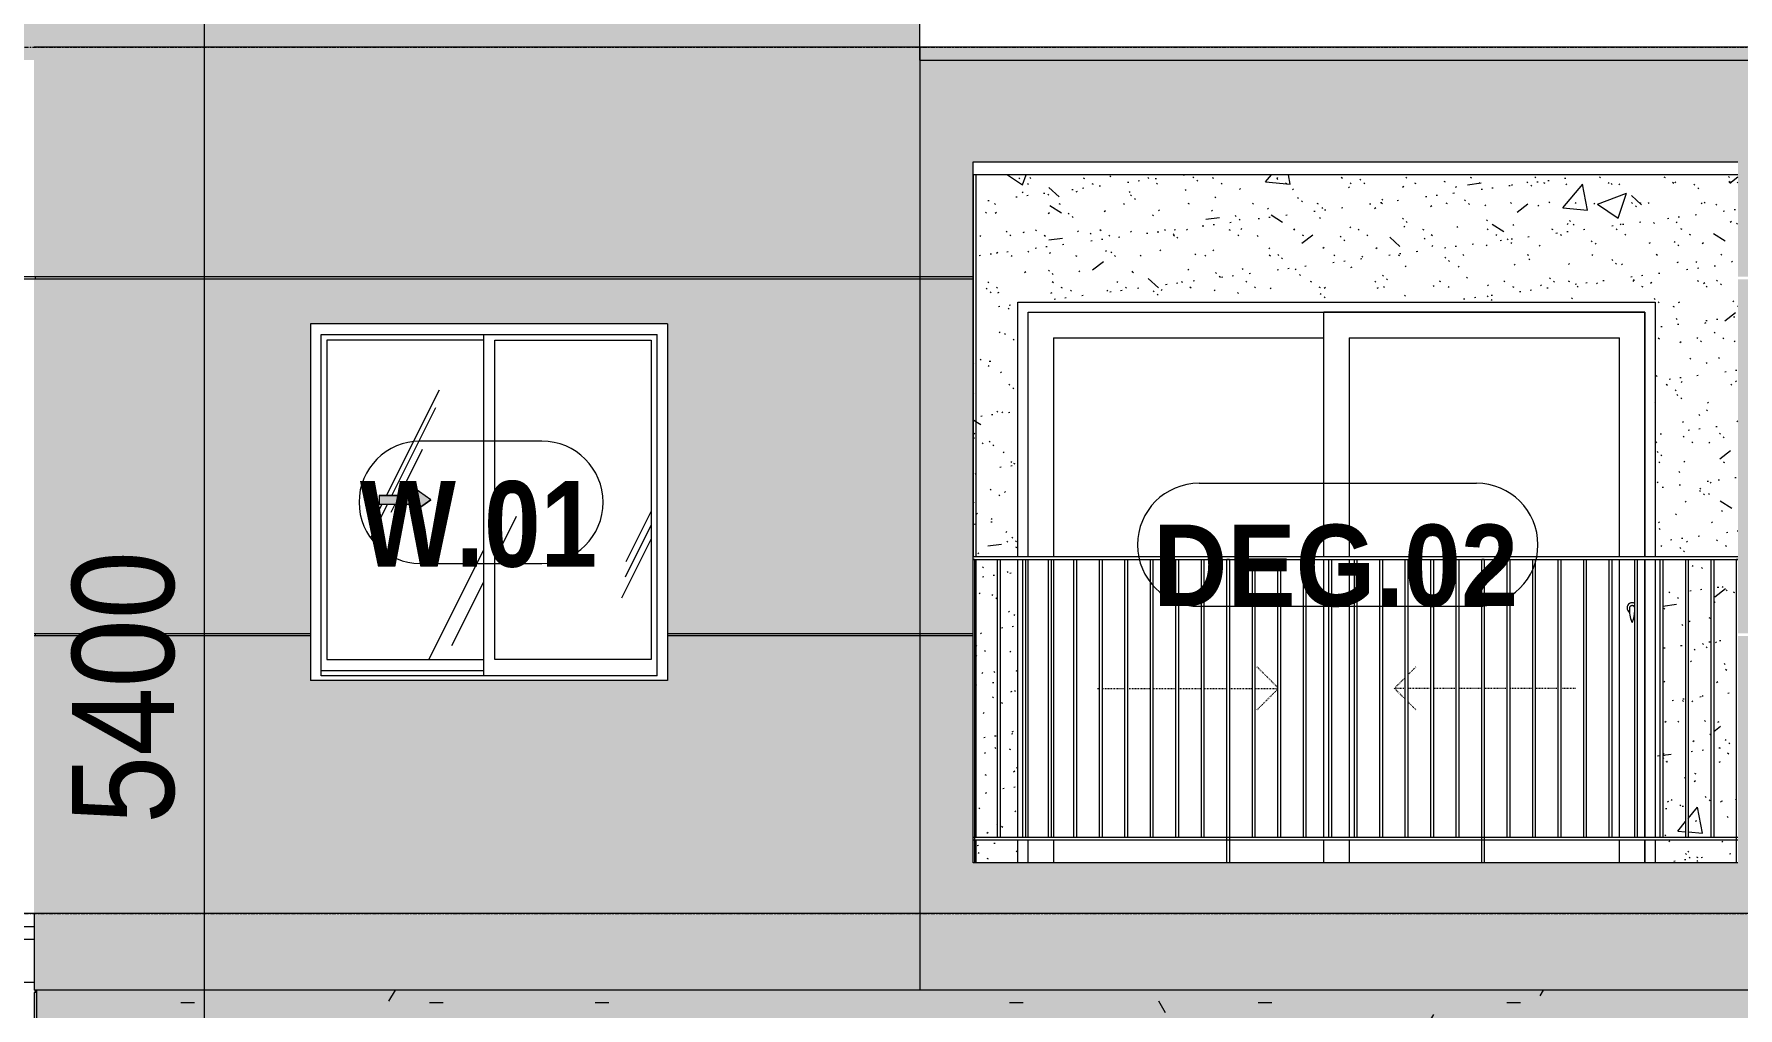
# Model space of a CAD drawing. Header units: millimetres. Extents: x -134153 to 99383, y -5233 to 35400.
# Drawn here: x -75938 to -69253, y 1830 to 5652 of the extents above; entities that cross this region are included whole.
import ezdxf

# ---------------------------------------------------------------- set-up
doc = ezdxf.new("R2010")
doc.units = ezdxf.units.MM
for name, pattern in [('1 NÉT CALL OUT', [6, 3, -3]), ('Centre', [31.75, 6.35, -4.7625, 15.875, -4.7625]), ('Dash', [6, 3, -3])]:
    doc.linetypes.add(name, pattern=pattern)
for name, color, linetype, lineweight in [('0-1', 7, 'Continuous', 5), ('A-ANNO-DIMS', 211, 'Continuous', 9), ('A-ANNO-DIMS-160', 211, 'Continuous', 9), ('A-DETL-GENF', 92, 'Continuous', 9), ('A-DETL-GENF-1', 92, '1 NÉT CALL OUT', 9), ('A-DOOR', 31, 'Continuous', 9), ('A-DOOR-FRAM', 31, 'Continuous', 9), ('A-DOOR-HDLN', 31, 'Dash', 9), ('A-DOOR-IDEN', 31, 'Continuous', 9), ('A-FLOR-1', 7, 'Continuous', 9), ('A-FLOR-HRAL', 11, 'Continuous', 9), ('A-FLOR-LEVL-2', 51, 'Centre', 9), ('A-GLAZ', 151, 'Continuous', 9), ('A-GLAZ-3', 7, '1 NÉT CALL OUT', 9), ('A-GLAZ-IDEN', 152, 'Continuous', 9), ('A-WALL', 113, 'Continuous', 9), ('A-WALL-PATT', 111, 'Continuous', 9), ('A-WALL-PATT-1', 9, 'Continuous', 9), ('A-WALL-PATT-2', 111, 'Continuous', 5), ('I-WALL-1', 7, 'Continuous', 9), ('S-BEAM-1', 7, 'Continuous', 9)]:
    doc.layers.add(name, color=color, linetype=linetype, lineweight=lineweight)
doc.styles.add('Arial_B_1', font='arialbd_0.ttf', dxfattribs={"width": 0.85, "height": 336})
doc.styles.add('Arial_B_2', font='arialbd_0.ttf', dxfattribs={"width": 0.9, "height": 320})
doc.styles.add('UTM Avo', font='UTM Avo.ttf', dxfattribs={"width": 0.9, "height": 400})
doc.dimstyles.new('1_Dim_chi_tiet_2_5', dxfattribs={"dimscale": 304.8, "dimtxt": 399.720379, "dimasz": 0.629921, "dimexe": 0.524934, "dimexo": 0.0625, "dimgap": 0.052493, "dimtad": 1, "dimdec": 0, "dimrnd": 5, "dimzin": 0, "dimdsep": 46, "dimtxsty": 'UTM Avo', "dimblk1": 'OBLIQUE', "dimblk2": 'OBLIQUE', "dimsah": 1, "dimcen": 0.09, "dimdle": 0.524934, "dimazin": 0, "dimtfac": 1, "dimtdec": 4, "dimtix": 1, "dimtmove": 0, "dimatfit": 3, "dimfxl": 1.049869, "dimfxlon": 1, "dimtvp": 1, "dimtolj": 1, "dimtzin": 0, "dimarcsym": 2})
pattern_1 = [(50, (-81864.4, 1200), (1165.98, -102.01), [121.92, -1341.12]), (355, (-81864.4, 1200), (-225.55, 1222.76), [97.54, -1072.9]), (100.451, (-81767.3, 1191.5), (940.43, 1120.75), [103.62, -1139.78]), (46.184, (-81864.4, 1525.1), (1734.9, -269.07), [182.88, -2011.68]), (96.636, (-81719.9, 1502.7), (1519.38, 1583.54), [155.42, -1709.66]), (351.184, (-81864.4, 1525.1), (1519.4, 1583.52), [146.3, -1609.34]), (21, (-81701.9, 1443.8), (970.33, -654.5), [121.92, -1341.12]), (326, (-81701.9, 1443.8), (395.53, 1178.8), [97.54, -1072.9]), (71.451, (-81621, 1389.3), (1365.87, 524.3), [103.62, -1139.78]), (37.5, (-81864.44, 1200), (19.767, 541.153), [53.645, -1006.246, 53.645, -1035.507, -1076.96]), (37.5, (-81864.44, 1200), (19.767, 541.153), [-2149.043, 53.645, -1023.315]), (7.5, (-81864.44, 1200), (427.646, 641.156), [53.645, -567.334, 53.645, -981.862, -410.464]), (7.5, (-81864.44, 1200), (427.646, 641.156), [-1656.486, 53.645, -356.82]), (327.5, (-82226.95, 1200), (867.782, -36.665), [53.645, -352.755, 53.645, -1214.323, -1682.496]), (327.5, (-82226.95, 1200), (867.782, -36.665), [-1674.37, 53.645, -1628.85]), (317.5, (-82389.5, 1200), (948.028, 162.73), [53.645, -474.675, 53.645, -788.416, -1194.816]), (317.5, (-82389.5, 1200), (948.028, 162.73), [-1370.38, 53.645, -1141.17])]
pattern_2 = [(37.5, (-81864.44, 1200), (-5.1206, 156.6122), [5.364, -118.181, 5.364, -132.812, -132.08]), (37.5, (-81864.44, 1200), (-5.1206, 156.6122), [-261.722, 5.364, -126.716]), (7.5, (-81864.44, 1200), (143.847, 229.3842), [5.364, -61.285, 5.364, -105.989, -42.672]), (7.5, (-81864.44, 1200), (143.847, 229.3842), [-178.003, 5.364, -37.308]), (327.5, (-81964.42, 1200), (253.1176, 0.4601), [5.364, -35.276, 5.364, -140.94, -191.008]), (327.5, (-81964.42, 1200), (253.1176, 0.4601), [-186.944, 5.364, -185.644]), (317.5, (-81964.42, 1200), (244.338, 71.3376), [5.364, -14.956, 5.364, -90.546, -109.728]), (317.5, (-81964.42, 1200), (244.338, 71.3376), [-116.23, 5.364, -104.364])]
pattern_3 = [(63.435, (-79954.8, 1311.3), (-0.002, 1625.6), [567.96, -3067]), (63.435, (-81580.4, 1311.3), (-0.002, 1625.6), [567.96, -3067]), (63.435, (-79176.65, 1625.35), (-0.002, 1625.6), [567.96, -3067]), (63.435, (-80802.25, 1625.35), (-0.002, 1625.6), [567.96, -3067]), (63.435, (-79294.4, 1514.5), (-0.002, 1625.6), [567.96, -3067]), (63.435, (-80920, 1514.5), (-0.002, 1625.6), [567.96, -3067]), (63.435, (-79414.5, 2149.4), (-0.002, 1625.6), [276.06, -3358.9]), (63.435, (-81040.1, 2149.4), (-0.002, 1625.6), [276.06, -3358.9]), (63.435, (-79493, 2051.15), (-0.002, 1625.6), [567.96, -3067]), (63.435, (-81118.6, 2051.15), (-0.002, 1625.6), [567.96, -3067]), (63.435, (-79479.15, 2121.7), (-0.002, 1625.6), [567.96, -3067]), (63.435, (-81104.76, 2121.7), (-0.002, 1625.6), [567.96, -3067]), (63.435, (-80135, 1812.2), (-0.002, 1625.6), [567.96, -3067]), (63.435, (-81760.6, 1812.2), (-0.002, 1625.6), [567.96, -3067]), (63.435, (-80121.15, 1895.35), (-0.002, 1625.6), [567.96, -3067]), (63.435, (-81746.75, 1895.35), (-0.002, 1625.6), [567.96, -3067]), (63.435, (-80117.4, 1955.3), (-0.002, 1625.6), [567.96, -3067]), (63.435, (-81743, 1955.3), (-0.002, 1625.6), [567.96, -3067])]

# ---------------------------------------------------------------- blocks, each defined once
blk = doc.blocks.new('NCV_TKTC_KET CAU_rvt-1-TKCS_MẶT ĐỨNG HƯỚNG BẮC')
at = {"layer": 'A-FLOR-1'}
for p, q in [((-77167.6, 2100), (-75937.6, 2100)), ((-75937.6, 1930), (-77167.6, 1930))]:
    blk.add_line(p, q, dxfattribs=at)
at = {"layer": 'S-BEAM-1'}
blk.add_line((-69252.6, 5100), (-72252.6, 5100), dxfattribs=at)
blk = doc.blocks.new('NCV_TKTC_TANG 1_rvt-1-TKCS_MẶT ĐỨNG HƯỚNG BẮC')
at = {"layer": 'A-WALL-PATT-1'}
h = blk.add_hatch(dxfattribs=at)
h.set_pattern_fill('FP_2', color=256, style=0, pattern_type=2)
h.set_pattern_definition(pattern_1)
h.paths.add_polyline_path([(-72242.1, 2400), (-72242.5, 2490), (-72247.6, 2490), (-72247.6, 2400), (-72242.2, 2400)])
h.paths.add_polyline_path([(-72247.6, 2500), (-72242.1, 2500), (-72242.1, 3590), (-72247.6, 3590), (-72247.6, 3204.9)])
h.paths.add_polyline_path([(-72242.1, 3600), (-72242.1, 5100), (-72252.1, 5100), (-72252.1, 3600), (-72246.2, 3600)])
h = blk.add_hatch(dxfattribs=at)
h.set_pattern_fill('FP_3', color=256, style=0, pattern_type=2)
h.set_pattern_definition(pattern_2)
h.paths.add_polyline_path([(-72242.1, 2400), (-72242.5, 2490), (-72247.6, 2490), (-72247.6, 2400), (-72242.2, 2400)])
h.paths.add_polyline_path([(-72247.6, 2500), (-72242.1, 2500), (-72242.1, 3590), (-72247.6, 3590), (-72247.6, 3204.9)])
h.paths.add_polyline_path([(-72242.1, 3600), (-72242.1, 5100), (-72252.1, 5100), (-72252.1, 3600), (-72246.2, 3600)])
h = blk.add_hatch(dxfattribs=at)
h.set_pattern_fill('FP_2', color=256, style=0, pattern_type=2)
h.set_pattern_definition(pattern_1)
h.paths.add_polyline_path([(-69257.6, 2400), (-69257.6, 2490), (-69577.6, 2490), (-69577.6, 2400), (-69273.3, 2400)])
h.paths.add_polyline_path([(-72242.1, 2400), (-72077.6, 2400), (-72077.6, 2490), (-72242.1, 2490)])
h.paths.add_polyline_path([(-69447.6, 2500), (-69357.6, 2500), (-69357.6, 3590), (-69447.6, 3590), (-69447.6, 3204.9)])
h.paths.add_polyline_path([(-69257.6, 2500), (-69257.6, 3590), (-69347.6, 3590), (-69347.6, 2500), (-69287.1, 2500)])
h.paths.add_polyline_path([(-72242.1, 2500), (-72157.6, 2500), (-72157.6, 3590), (-72242.1, 3590), (-72242.1, 3204.9)])
h.paths.add_polyline_path([(-72077.6, 2500), (-72077.6, 3590), (-72147.6, 3590), (-72147.6, 2500)])
h.paths.add_polyline_path([(-69547.6, 2500), (-69457.6, 2500), (-69457.6, 3590), (-69547.6, 3590), (-69547.6, 3204.9)])
h.paths.add_polyline_path([(-69557.6, 2500), (-69557.6, 3590), (-69577.6, 3590), (-69577.6, 2500)])
h.paths.add_polyline_path([(-69439.3, 3600), (-69252.6, 3600), (-69252.6, 5100), (-72242.1, 5100), (-72242.1, 3600), (-72077.6, 3600), (-72077.6, 4600), (-69577.6, 4600), (-69577.6, 3600), (-69443.5, 3600)])
h = blk.add_hatch(dxfattribs=at)
h.set_pattern_fill('FP_3', color=256, style=0, pattern_type=2)
h.set_pattern_definition(pattern_2)
h.paths.add_polyline_path([(-69257.6, 2400), (-69257.6, 2490), (-69577.6, 2490), (-69577.6, 2400), (-69273.3, 2400)])
h.paths.add_polyline_path([(-72242.1, 2400), (-72077.6, 2400), (-72077.6, 2490), (-72242.1, 2490)])
h.paths.add_polyline_path([(-69447.6, 2500), (-69357.6, 2500), (-69357.6, 3590), (-69447.6, 3590), (-69447.6, 3204.9)])
h.paths.add_polyline_path([(-69257.6, 2500), (-69257.6, 3590), (-69347.6, 3590), (-69347.6, 2500), (-69287.1, 2500)])
h.paths.add_polyline_path([(-72242.1, 2500), (-72157.6, 2500), (-72157.6, 3590), (-72242.1, 3590), (-72242.1, 3204.9)])
h.paths.add_polyline_path([(-72077.6, 2500), (-72077.6, 3590), (-72147.6, 3590), (-72147.6, 2500)])
h.paths.add_polyline_path([(-69547.6, 2500), (-69457.6, 2500), (-69457.6, 3590), (-69547.6, 3590), (-69547.6, 3204.9)])
h.paths.add_polyline_path([(-69557.6, 2500), (-69557.6, 3590), (-69577.6, 3590), (-69577.6, 2500)])
h.paths.add_polyline_path([(-69439.3, 3600), (-69252.6, 3600), (-69252.6, 5100), (-72242.1, 5100), (-72242.1, 3600), (-72077.6, 3600), (-72077.6, 4600), (-69577.6, 4600), (-69577.6, 3600), (-69443.5, 3600)])
at = {"layer": 'I-WALL-1'}
for p, q in [((-72252.1, 3600), (-72252.1, 5100)), ((-72242.1, 5100), (-72242.1, 3600)), ((-72077.6, 3600), (-72077.6, 4600)), ((-72077.6, 4600), (-69577.6, 4600)), ((-69577.6, 4600), (-69577.6, 3600)), ((-72242.1, 3590), (-72242.1, 2500)), ((-72077.6, 2500), (-72077.6, 3590)), ((-69577.6, 3590), (-69577.6, 2500)), ((-72242.1, 2490), (-72242.1, 2400)), ((-72077.6, 2400), (-72077.6, 2490)), ((-69577.6, 2490), (-69577.6, 2400))]:
    blk.add_line(p, q, dxfattribs=at)
blk = doc.blocks.new('1_FAMILY RVT - W01-WxH 1400x1400xmm-V4-TKCS_MẶT ĐỨNG HƯỚNG BẮC')
at = {"layer": 'A-DETL-GENF-1'}
blk.add_hatch(color=256, dxfattribs=at).paths.add_polyline_path([(-74448.1, 3776.5), (-74380.3, 3823.9), (-74448.1, 3871.4), (-74448.1, 3840.9), (-74583.5, 3840.9), (-74583.5, 3807), (-74448.1, 3807)])
at = {"layer": 'A-GLAZ'}
h = blk.add_hatch(dxfattribs=at)
h.set_pattern_fill('FP_1', color=256, style=0, pattern_type=2)
h.set_pattern_definition(pattern_3)
h.paths.add_polyline_path([(-74243.4, 3197), (-74174.8, 3197), (-74174.8, 4450.9), (-74789.1, 4450.9), (-74789.1, 3197)])
h.paths.add_polyline_path([(-74448.1, 3776.5), (-74448.1, 3807), (-74583.5, 3807), (-74583.5, 3840.9), (-74448.1, 3840.9), (-74448.1, 3871.4), (-74380.3, 3823.9), (-74404.5, 3807)])
h = blk.add_hatch(dxfattribs=at)
h.set_pattern_fill('FP_1', color=256, style=0, pattern_type=2)
h.set_pattern_definition(pattern_3)
h.paths.add_polyline_path([(-73516.1, 3197), (-73516.1, 4450.9), (-74130.3, 4450.9), (-74130.3, 3197)])
at = {"layer": 'A-DETL-GENF'}
for p, q in [((-74583.5, 3840.9), (-74583.5, 3807)), ((-74583.5, 3840.9), (-74448.1, 3840.9)), ((-74448.1, 3840.9), (-74583.5, 3840.9)), ((-74583.5, 3840.9), (-74583.5, 3807)), ((-74448.1, 3871.4), (-74448.1, 3840.9)), ((-74380.3, 3823.9), (-74448.1, 3871.4)), ((-74380.3, 3823.9), (-74448.1, 3871.4)), ((-74448.1, 3871.4), (-74448.1, 3840.9)), ((-74380.3, 3823.9), (-74448.1, 3776.5)), ((-74448.1, 3776.5), (-74380.3, 3823.9)), ((-74583.5, 3807), (-74448.1, 3807)), ((-74583.5, 3807), (-74448.1, 3807)), ((-74448.1, 3807), (-74448.1, 3776.5)), ((-74448.1, 3807), (-74448.1, 3776.5))]:
    blk.add_line(p, q, dxfattribs=at)
at = {"layer": 'A-GLAZ'}
for p, q in [((-73452.6, 4514.4), (-74852.6, 4514.4)), ((-74852.6, 4514.4), (-74852.6, 3114.4)), ((-73452.6, 4514.4), (-73452.6, 3114.4)), ((-74811.6, 4473.5), (-73493.5, 4473.5)), ((-74811.6, 3133.5), (-74811.6, 4473.5)), ((-74789.1, 4450.9), (-74789.1, 3197)), ((-74174.8, 4450.9), (-74789.1, 4450.9)), ((-74174.8, 4473.5), (-74174.8, 3133.5)), ((-74130.3, 3197), (-74130.3, 4450.9)), ((-74130.3, 4450.9), (-73516.1, 4450.9)), ((-73516.1, 4450.9), (-73516.1, 3197)), ((-73493.5, 3133.5), (-73493.5, 4473.5)), ((-74174.8, 3152.5), (-74811.6, 3152.5)), ((-74174.8, 3152.5), (-74811.6, 3152.5)), ((-74789.1, 3197), (-74174.8, 3197)), ((-73516.1, 3197), (-74130.3, 3197)), ((-73452.6, 3114.4), (-74852.6, 3114.4)), ((-73493.5, 3133.5), (-74811.6, 3133.5))]:
    blk.add_line(p, q, dxfattribs=at)
blk = doc.blocks.new('DEG_02-DEG_03 - DEG_02-2500x2400mm-CỬA ĐI 02 CÁNH TRƯỢT-V28-TKCS_MẶT ĐỨNG HƯỚNG BẮC')
at = {"layer": 'A-DOOR'}
for p, q in [((-92217.6, 4560), (-93477.6, 4560)), ((-93477.6, 3600), (-93477.6, 4560)), ((-92217.6, 4560), (-92217.6, 3600)), ((-94537.6, 4460), (-94537.6, 3600)), ((-94537.6, 4460), (-93477.6, 4460)), ((-93377.6, 4460), (-93377.6, 3600)), ((-93377.6, 4460), (-92317.6, 4460)), ((-92317.6, 3600), (-92317.6, 4460)), ((-94537.6, 3590), (-94537.6, 2500)), ((-93477.6, 2500), (-93477.6, 3590)), ((-93377.6, 3590), (-93377.6, 2500)), ((-92317.6, 2500), (-92317.6, 3590)), ((-92217.6, 3590), (-92217.6, 2500)), ((-94537.6, 2490), (-94537.6, 2400)), ((-93477.6, 2400), (-93477.6, 2490)), ((-93377.6, 2490), (-93377.6, 2400)), ((-92317.6, 2400), (-92317.6, 2490)), ((-92217.6, 2490), (-92217.6, 2400))]:
    blk.add_line(p, q, dxfattribs=at)
at = {"layer": 'A-DOOR', "flags": 128}
blk.add_lwpolyline([(-92266.1, 3408.7), (-92266.1, 3408.7), (-92266.1, 3408.7), (-92266.1, 3408.7), (-92266.1, 3408.7), (-92266.1, 3408.7), (-92266.1, 3408.7), (-92266.2, 3408.7), (-92266.2, 3408.7), (-92266.2, 3408.7), (-92266.2, 3408.7), (-92266.3, 3408.7), (-92266.3, 3408.7), (-92266.3, 3408.7), (-92266.4, 3408.7), (-92266.4, 3408.7), (-92266.4, 3408.7), (-92266.5, 3408.7), (-92266.5, 3408.7), (-92266.6, 3408.7), (-92266.6, 3408.7), (-92266.7, 3408.7), (-92266.7, 3408.7), (-92266.8, 3408.7), (-92266.8, 3408.7), (-92266.9, 3408.7), (-92266.9, 3408.7), (-92267, 3408.7), (-92267, 3408.7), (-92267.1, 3408.7), (-92267.1, 3408.7), (-92267.2, 3408.7), (-92267.3, 3408.7), (-92267.3, 3408.7), (-92267.4, 3408.7), (-92267.4, 3408.7), (-92267.5, 3408.7), (-92267.5, 3408.7), (-92267.6, 3408.7), (-92267.7, 3408.7), (-92267.7, 3408.7), (-92267.8, 3408.7), (-92267.8, 3408.7), (-92267.9, 3408.7), (-92268, 3408.7), (-92268, 3408.7), (-92268.1, 3408.7), (-92268.1, 3408.7), (-92268.2, 3408.7), (-92268.2, 3408.7), (-92268.3, 3408.7), (-92268.3, 3408.7), (-92268.4, 3408.7), (-92268.4, 3408.7), (-92268.5, 3408.7), (-92268.5, 3408.7), (-92268.6, 3408.7), (-92268.6, 3408.7), (-92268.7, 3408.7), (-92268.7, 3408.7), (-92268.7, 3408.7), (-92268.8, 3408.7), (-92268.8, 3408.7), (-92268.8, 3408.7), (-92268.9, 3408.7), (-92268.9, 3408.7), (-92268.9, 3408.7), (-92269, 3408.7), (-92269, 3408.7), (-92269, 3408.7), (-92269, 3408.7), (-92269, 3408.7), (-92269, 3408.7), (-92269, 3408.7), (-92269.1, 3408.7), (-92269.1, 3408.7)], dxfattribs=at)
at = {"layer": 'A-DOOR'}
for centre, radius, start, end in [((-92267.6, 3400), 20, 60, 180), ((-92267.6, 3400), 20, 180, 240), ((-92269.1, 3399.2), 9.45, 90, 180), ((-92113.8, 3399.2), 164.8, 180, 199.13397), ((-92267.2, 3346), 2.34, 199.13397, 261.03098), ((-92267.9, 3346), 2.34, 278.96902, 340.86603), ((-92266.1, 3399.2), 9.45, 30, 90), ((-92421.4, 3399.2), 164.8, 340.86603, 356.02944)]:
    blk.add_arc(centre, radius, start, end, dxfattribs=at)
at = {"layer": 'A-DOOR-FRAM'}
for p, q in [((-94637.6, 3600), (-94637.6, 4560)), ((-94637.6, 4560), (-92217.6, 4560)), ((-92217.6, 3600), (-92217.6, 4560)), ((-94637.6, 2500), (-94637.6, 3590)), ((-92217.6, 2500), (-92217.6, 3590)), ((-94637.6, 2400), (-94637.6, 2490)), ((-92217.6, 2400), (-92217.6, 2490))]:
    blk.add_line(p, q, dxfattribs=at)
at = {"layer": 'A-DOOR-HDLN'}
for p, q in [((-93657.6, 3087), (-93739.7, 3169.1)), ((-93147.6, 3137), (-93115.5, 3169.1)), ((-94364.8, 3084.2), (-94357.6, 3084.2)), ((-94347.6, 3084.2), (-94257.6, 3084.2)), ((-94247.6, 3084.2), (-94157.6, 3084.2)), ((-94147.6, 3084.2), (-94057.6, 3084.2)), ((-94047.6, 3084.2), (-93957.6, 3084.2)), ((-93947.6, 3084.2), (-93857.6, 3084.2)), ((-93847.6, 3084.2), (-93757.6, 3084.2)), ((-93747.6, 3084.2), (-93657.6, 3084.2)), ((-93657.6, 3081.5), (-93739.7, 2999.4)), ((-93200.3, 3084.2), (-93157.6, 3127)), ((-93200.3, 3084.2), (-93157.6, 3041.5)), ((-93157.6, 3084.2), (-93200.3, 3084.2)), ((-93057.6, 3084.2), (-93147.6, 3084.2)), ((-92957.6, 3084.2), (-93047.6, 3084.2)), ((-92857.6, 3084.2), (-92947.6, 3084.2)), ((-92757.6, 3084.2), (-92847.6, 3084.2)), ((-92657.6, 3084.2), (-92747.6, 3084.2)), ((-92557.6, 3084.2), (-92647.6, 3084.2)), ((-92490.3, 3084.2), (-92547.6, 3084.2)), ((-93147.6, 3031.5), (-93115.5, 2999.4))]:
    blk.add_line(p, q, dxfattribs=at)
blk = doc.blocks.new('Railing - 10mm-1251313-TKCS_MẶT ĐỨNG HƯỚNG BẮC')
at = {"layer": 'A-FLOR-HRAL'}
for p, q in [((-60830.064287, 5900), (-60830.064287, 6990)), ((-60820.064287, 6990), (-60820.064287, 5900))]:
    blk.add_line(p, q, dxfattribs=at)
blk = doc.blocks.new('Railing - 50 x 10mm-1251315-TKCS_MẶT ĐỨNG HƯỚNG BẮC')
at = {"layer": 'A-FLOR-HRAL'}
for p, q in [((-59897.564287, 6990), (-59907.564287, 6990)), ((-59907.564287, 5800), (-59907.564287, 6990)), ((-59897.564287, 6990), (-59897.564287, 5800))]:
    blk.add_line(p, q, dxfattribs=at)
blk = doc.blocks.new('Railing - 50 x 10mm-1251311-TKCS_MẶT ĐỨNG HƯỚNG BẮC')
at = {"layer": 'A-FLOR-HRAL'}
for q in [(-60927.564287, 6990), (-60922.564287, 5800)]:
    blk.add_line((-60922.564287, 6990), q, dxfattribs=at)
blk = doc.blocks.new('Railing - 50 x 10mm-V55-TKCS_MẶT ĐỨNG HƯỚNG BẮC')
at = {"layer": 'A-FLOR-HRAL'}
for p in [(-57852.564287, 6990), (-57857.564287, 5800)]:
    blk.add_line(p, (-57857.564287, 6990), dxfattribs=at)
blk = doc.blocks.new('Railing - Railing-1601291-TKCS_MẶT ĐỨNG HƯỚNG BẮC')
at = {"layer": 'A-FLOR-HRAL'}
for p, q in [((-72252.564287, 2500), (-69252.564287, 2500)), ((-72252.564287, 2490), (-69252.564287, 2490))]:
    blk.add_line(p, q, dxfattribs=at)
for name, p in [('Railing - 50 x 10mm-1251311-TKCS_MẶT ĐỨNG HƯỚNG BẮC', (-11325, -3400)), ('Railing - 10mm-1251313-TKCS_MẶT ĐỨNG HƯỚNG BẮC', (-11327.5, -3400)), ('Railing - 10mm-1251313-TKCS_MẶT ĐỨNG HƯỚNG BẮC', (-11227.5, -3400)), ('Railing - 10mm-1251313-TKCS_MẶT ĐỨNG HƯỚNG BẮC', (-11127.5, -3400)), ('Railing - 10mm-1251313-TKCS_MẶT ĐỨNG HƯỚNG BẮC', (-11027.5, -3400)), ('Railing - 10mm-1251313-TKCS_MẶT ĐỨNG HƯỚNG BẮC', (-10927.5, -3400)), ('Railing - 10mm-1251313-TKCS_MẶT ĐỨNG HƯỚNG BẮC', (-10827.5, -3400)), ('Railing - 10mm-1251313-TKCS_MẶT ĐỨNG HƯỚNG BẮC', (-10727.5, -3400)), ('Railing - 10mm-1251313-TKCS_MẶT ĐỨNG HƯỚNG BẮC', (-10627.5, -3400)), ('Railing - 10mm-1251313-TKCS_MẶT ĐỨNG HƯỚNG BẮC', (-10527.5, -3400)), ('Railing - 50 x 10mm-1251315-TKCS_MẶT ĐỨNG HƯỚNG BẮC', (-11350, -3400)), ('Railing - 10mm-1251313-TKCS_MẶT ĐỨNG HƯỚNG BẮC', (-10327.5, -3400)), ('Railing - 10mm-1251313-TKCS_MẶT ĐỨNG HƯỚNG BẮC', (-10227.5, -3400)), ('Railing - 10mm-1251313-TKCS_MẶT ĐỨNG HƯỚNG BẮC', (-10127.5, -3400)), ('Railing - 10mm-1251313-TKCS_MẶT ĐỨNG HƯỚNG BẮC', (-10027.5, -3400)), ('Railing - 10mm-1251313-TKCS_MẶT ĐỨNG HƯỚNG BẮC', (-9927.5, -3400)), ('Railing - 10mm-1251313-TKCS_MẶT ĐỨNG HƯỚNG BẮC', (-9827.5, -3400)), ('Railing - 10mm-1251313-TKCS_MẶT ĐỨNG HƯỚNG BẮC', (-9727.5, -3400)), ('Railing - 10mm-1251313-TKCS_MẶT ĐỨNG HƯỚNG BẮC', (-9627.5, -3400)), ('Railing - 10mm-1251313-TKCS_MẶT ĐỨNG HƯỚNG BẮC', (-9527.5, -3400)), ('Railing - 50 x 10mm-1251315-TKCS_MẶT ĐỨNG HƯỚNG BẮC', (-10350, -3400)), ('Railing - 10mm-1251313-TKCS_MẶT ĐỨNG HƯỚNG BẮC', (-9327.5, -3400)), ('Railing - 10mm-1251313-TKCS_MẶT ĐỨNG HƯỚNG BẮC', (-9227.5, -3400)), ('Railing - 10mm-1251313-TKCS_MẶT ĐỨNG HƯỚNG BẮC', (-9127.5, -3400)), ('Railing - 10mm-1251313-TKCS_MẶT ĐỨNG HƯỚNG BẮC', (-9027.5, -3400)), ('Railing - 10mm-1251313-TKCS_MẶT ĐỨNG HƯỚNG BẮC', (-8927.5, -3400)), ('Railing - 10mm-1251313-TKCS_MẶT ĐỨNG HƯỚNG BẮC', (-8827.5, -3400)), ('Railing - 10mm-1251313-TKCS_MẶT ĐỨNG HƯỚNG BẮC', (-8727.5, -3400)), ('Railing - 10mm-1251313-TKCS_MẶT ĐỨNG HƯỚNG BẮC', (-8627.5, -3400)), ('Railing - 10mm-1251313-TKCS_MẶT ĐỨNG HƯỚNG BẮC', (-8527.5, -3400)), ('Railing - 50 x 10mm-V55-TKCS_MẶT ĐỨNG HƯỚNG BẮC', (-11400, -3400))]:
    blk.add_blockref(name, p)
blk = doc.blocks.new('Top Rail Type - Top Rail_Internal_-1601294-TKCS_MẶT ĐỨNG HƯỚNG BẮC')
at = {"layer": 'A-FLOR-HRAL'}
for p, q in [((-69252.564287, 3600), (-72252.564287, 3600)), ((-72252.564287, 3590), (-69252.564287, 3590))]:
    blk.add_line(p, q, dxfattribs=at)
blk = doc.blocks.new('STN_Door Tag - STN_Door Tag-1788670-TKCS_MẶT ĐỨNG HƯỚNG BẮC')
at = {"layer": 'A-DOOR-IDEN'}
for p, q in [((-102166.7, 10689.1), (-101078.6, 10689.1)), ((-102166.7, 10206.1), (-101078.6, 10206.1))]:
    blk.add_line(p, q, dxfattribs=at)
for centre, start, end in [((-102166.7, 10447.6), 90, 270), ((-101078.6, 10447.6), 270, 90)]:
    blk.add_arc(centre, 241.5, start, end, dxfattribs=at)
blk = doc.blocks.new('SSA-WINDOW TAG - 10-2062020-TKCS_MẶT ĐỨNG HƯỚNG BẮC')
at = {"layer": 'A-GLAZ-IDEN'}
for p, q in [((-121345.064287, 10854.4), (-121822.564287, 10854.4)), ((-121822.564287, 10374.4), (-121345.064287, 10374.4))]:
    blk.add_line(p, q, dxfattribs=at)
for centre, start, end in [((-121822.564287, 10614.4), 90, 270), ((-121345.064287, 10614.4), 270, 90)]:
    blk.add_arc(centre, 240, start, end, dxfattribs=at)
blk = doc.blocks.new('DIMBLOCK46-TKCS_MẶT ĐỨNG HƯỚNG BẮC')
at = {"layer": 'A-ANNO-DIMS-160', "lineweight": 25}
for p, q in [((-75269.2, 5800), (-75365.2, 5896)), ((-75269.2, 5800), (-75173.2, 5704)), ((-75269.2, 400), (-75365.2, 496)), ((-75269.2, 400), (-75173.2, 304))]:
    blk.add_line(p, q, dxfattribs=at)
at = {"layer": 'A-ANNO-DIMS-160'}
for p, q in [((-75589.2, 5800), (-75109.2, 5800)), ((-75269.2, 5800), (-75589.2, 5800)), ((-75269.2, 240), (-75269.2, 5800)), ((-75589.2, 400), (-75109.2, 400)), ((-75269.2, 400), (-75589.2, 400))]:
    blk.add_line(p, q, dxfattribs=at)
at = {"layer": 'A-ANNO-DIMS-160', "color": 0, "insert": (-75788.8, 2552.2), "char_height": 400, "width": 1314.636, "attachment_point": 1, "rotation": 90, "line_spacing_factor": 1.110334, "style": 'UTM Avo'}
blk.add_mtext('5400', dxfattribs=at)
blk = doc.blocks.new('_Oblique')
at = {"color": 0, "linetype": 'ByBlock', "lineweight": -2}
blk.add_line((-0.5, -0.5), (0.5, 0.5), dxfattribs=at)

msp = doc.modelspace()

# ---------------------------------------------------------------- hatches: boundary and pattern name
at = {"layer": 'A-WALL-PATT'}
h = msp.add_hatch(dxfattribs=at)
h.set_pattern_fill('FP_12', color=256, style=0, pattern_type=2)
h.set_pattern_definition([(0, (-81864.44, 1200), (1300.48, 325.12), [53.645, -921.715, 53.645, -6123.635]), (0, (-81864.44, 1200), (1300.48, 325.12), [-1029.005, -921.715, 53.645, -1897.075, -3251.2]), (0, (-81864.44, 1200), (1300.48, 325.12), [-3901.44, 53.645, -921.715, 53.645, -2222.195]), (0, (-81864.44, 1200), (1300.48, 325.12), [-4930.445, -596.595, 53.645, -1571.955]), (120, (-81376.76, 1362.56), (-931.802, 963.6887), [53.645, -921.715, -6177.28]), (120, (-81376.76, 1362.56), (-931.802, 963.6887), [-975.36, 53.645, -921.715, -5201.92]), (120, (-81376.76, 1362.56), (-931.802, 963.6887), [-1950.72, 53.645, -1897.075, -3251.2]), (120, (-81376.76, 1362.56), (-931.802, 963.6887), [-3901.44, 53.645, -921.715, -2275.84]), (120, (-81376.76, 1362.56), (-931.802, 963.6887), [-4876.8, 53.645, -596.595, -1625.6]), (120, (-81376.76, 1362.56), (-931.802, 963.6887), [-5527.04, 53.645, -1571.955]), (240, (-81214.2, 2012.8), (-368.678, -1288.8087), [53.645, -921.715, -6177.28]), (240, (-81214.2, 2012.8), (-368.678, -1288.8087), [-975.36, 53.645, -921.715, -5201.92]), (240, (-81214.2, 2012.8), (-368.678, -1288.8087), [-1950.72, 53.645, -1897.075, -3251.2]), (240, (-81214.2, 2012.8), (-368.678, -1288.8087), [-3901.44, 53.645, -921.715, -2275.84]), (240, (-81214.2, 2012.8), (-368.678, -1288.8087), [-4876.8, 53.645, -596.595, -1625.6]), (240, (-81214.2, 2012.8), (-368.678, -1288.8087), [-5527.04, 53.645, -1571.955])])
h.paths.add_polyline_path([(-66310.4, 1600), (-59162.5, 1600), (-59162.5, 1900), (-75927.6, 1900), (-75927.6, 1600), (-67897, 1600)])
h = msp.add_hatch(dxfattribs=at)
h.set_pattern_fill('FP_17', color=256, style=0, pattern_type=2)
h.set_pattern_definition([(349.695, (-55213.59, 869.39), (3657.59817, -609.61005), [68.155, -6747.38]), (0, (-55146.53, 857.2), (609.6, 609.6), [67.056, -542.544]), (18.435, (-55079.48, 857.2), (1219.1992, 609.6016), [57.832, -1869.893]), (172.875, (-55024.61, 875.49), (4267.1994, -609.59911), [49.148, -4865.604]), (174.806, (-55073.38, 881.584), (6096.00395, -609.55472), [67.333, -6665.92]), (194.036, (-55140.44, 887.68), (-1828.8022, -609.5924), [75.403, -2438.042]), (9.462, (-55164.82, 869.39), (3048.00504, 609.5835), [37.081, -3670.971]), (353.66, (-55128.244, 875.49), (-4876.8008, 609.58348), [55.202, -5464.96]), (185.711, (-55073.38, 869.39), (-5486.39511, -609.63944), [61.264, -6065.139]), (168.69, (-55134.34, 863.3), (2438.4, -609.6026), [31.084, -3077.279]), (354.806, (-55268.45, 863.296), (-6096.00395, 609.55472), [67.333, -6665.92]), (348.69, (-55201.4, 857.2), (-2438.4, 609.6026), [62.167, -3046.194]), (0, (-55140.44, 845), (609.6, 609.6), [73.152, -536.448]), (20.556, (-55067.284, 845.01), (3048.0001, 1219.19697), [52.084, -5156.34]), (3.814, (-55018.516, 863.296), (8534.401155, 609.58889), [91.643, -9072.654]), (354.806, (-54927.076, 869.39), (-6096.00395, 609.55472), [67.333, -6665.92]), (0, (-54860, 863.3), (609.6, 609.6), [67.056, -542.544]), (5.194, (-55402.564, 863.296), (6096.00395, 609.55472), [67.333, -6665.92]), (354.806, (-55335.51, 869.39), (-6096.00395, 609.55472), [67.333, -6665.92]), (0, (-55402.56, 875.5), (609.6, 609.6), [36.576, -573.024]), (5.194, (-55365.99, 875.49), (6096.00395, 609.55472), [67.333, -6665.92]), (0, (-55298.93, 881.6), (609.6, 609.6), [60.96, -548.64]), (10.305, (-55237.97, 881.584), (-3657.59817, -609.61005), [68.155, -6747.38]), (5.194, (-55170.916, 893.776), (6096.00395, 609.55472), [67.333, -6665.92]), (354.806, (-55103.86, 899.87), (-6096.00395, 609.55472), [67.333, -6665.92]), (354.806, (-55036.804, 893.776), (-6096.00395, 609.55472), [67.333, -6665.92]), (351.87, (-54969.75, 887.68), (-3657.60043, 609.5929), [86.21, -4224.312]), (0, (-54884.4, 875.5), (609.6, 609.6), [91.44, -518.16]), (347.471, (-54908.79, 509.73), (3047.99888, -609.61085), [56.202, -5564.033]), (354.289, (-54853.924, 497.536), (-5486.39511, 609.63944), [61.264, -6065.139]), (8.13, (-54908.79, 509.73), (3657.60043, 609.5929), [43.105, -4267.418]), (9.462, (-54866.12, 515.82), (3048.00504, 609.5835), [74.161, -3633.892]), (0, (-55402.56, 528), (609.6, 609.6), [73.152, -536.448]), (350.538, (-55329.41, 528.02), (-3048.00504, 609.5835), [37.081, -3670.971]), (201.801, (-55292.84, 521.92), (1828.80447, 609.58684), [32.828, -3249.968]), (192.995, (-55323.316, 509.73), (5486.39314, 1219.23746), [81.331, -8051.747]), (352.875, (-54841.73, 509.73), (-4267.1994, 609.59911), [49.148, -4865.604]), (7.125, (-54841.73, 509.73), (4267.1994, 609.59911), [49.148, -4865.604]), (0, (-55402.56, 515.8), (609.6, 609.6), [48.768, -560.832]), (194.036, (-55353.8, 515.82), (-1828.8022, -609.5924), [50.269, -2463.177]), (356.633, (-55268.452, 534.112), (-9753.59439, 609.691875), [103.811, -10277.302]), (357.709, (-55164.82, 528.016), (-14630.396648, 609.69909), [152.522, -15099.665]), (3.18, (-55012.42, 521.92), (10363.19831, 609.63121), [109.897, -10879.823]), (9.462, (-54902.69, 528.02), (3048.00504, 609.5835), [111.242, -3596.81]), (10.305, (-55402.564, 473.15), (-3657.59817, -609.61005), [68.155, -6747.38]), (15.945, (-55335.51, 485.34), (-2438.40422, -609.58315), [88.759, -4349.196]), (0, (-55250.16, 509.7), (609.6, 609.6), [79.248, -530.352]), (351.87, (-55170.92, 509.73), (-3657.60043, 609.5929), [86.21, -4224.312]), (3.576, (-55085.572, 497.536), (9144.002965, 609.546796), [97.726, -9674.906]), (351.254, (-54988.036, 503.63), (4267.20096, -609.58783), [80.18, -7937.856]), (345.964, (-54908.79, 491.44), (-1828.8022, 609.5924), [75.403, -2438.042]), (0, (-54835.64, 473.15), (609.6, 609.6), [42.672, -566.928]), (174.806, (-55268.45, 534.11), (6096.00395, -609.55472), [134.665, -6598.587]), (355.236, (-55402.564, 570.69), (-6705.59647, 609.64143), [146.811, -7193.745]), (0, (-55256.26, 558.5), (609.6, 609.6), [140.208, -469.392]), (4.086, (-55116.05, 558.496), (7924.79503, 609.65274), [171.123, -8385.02]), (0, (-54945.36, 570.7), (609.6, 609.6), [152.4, -457.2]), (7.125, (-55402.564, 442.67), (4267.1994, 609.59911), [147.443, -4767.311]), (6.34, (-55256.26, 460.96), (4876.8008, 609.58348), [110.403, -5409.758]), (357.51, (-55146.532, 473.152), (-13411.196973, 609.70439), [140.34, -13893.706]), (353.48, (-55006.324, 467.056), (-15849.59217, 1828.855172), [214.749, -21260.135]), (3.013, (-55402.564, 838.912), (10972.79715, 609.6408), [115.984, -11482.446]), (351.87, (-55286.74, 845.01), (-3657.60043, 609.5929), [129.316, -4181.208]), (357.614, (-55158.724, 826.72), (-14020.799432, 609.613717), [146.431, -14496.664]), (10.62, (-55012.42, 820.624), (-6705.592456, -1219.239726), [99.236, -9824.334]), (0, (-54914.9, 838.9), (609.6, 609.6), [121.92, -487.68]), (356.82, (-55402.564, 912.064), (-10363.19831, 609.63121), [109.897, -10879.823]), (6.009, (-55292.836, 905.968), (-6095.99899, -609.599175), [116.464, -11529.929]), (6.71, (-55177.012, 918.16), (-5486.397345, -609.61573), [104.346, -10330.325]), (354.289, (-55073.38, 930.35), (-5486.39511, 609.63944), [122.528, -6003.877]), (347.905, (-54951.46, 918.16), (-5486.39487, 1219.22295), [87.281, -8640.862]), (9.462, (-54866.12, 899.87), (3048.00504, 609.5835), [74.161, -3633.892]), (3.814, (-55402.564, 796.24), (8534.401155, 609.58889), [91.643, -9072.654]), (347.196, (-55311.124, 802.336), (-7924.80896, 1828.76326), [137.532, -13615.67]), (0, (-55177, 771.86), (609.6, 609.6), [152.4, -457.2]), (5.44, (-55024.612, 771.856), (-6705.60249, -609.560852), [128.595, -12730.932]), (6.71, (-54896.596, 784.048), (-5486.397345, -609.61573), [104.346, -10330.325]), (0, (-55402.56, 954.74), (609.6, 609.6), [103.632, -505.968]), (8.13, (-55298.93, 954.74), (3657.60043, 609.5929), [172.421, -4138.102]), (357.614, (-55128.244, 979.12), (-14020.799432, 609.613717), [146.431, -14496.664]), (354.472, (-54981.94, 973.024), (12801.591011, -1219.302898), [189.859, -18796.025]), (6.843, (-55402.564, 400), (-10363.195037, -1219.241277), [153.494, -15195.842]), (0, (-55250.16, 418.3), (609.6, 609.6), [170.688, -438.912]), (356.348, (-55079.476, 418.288), (-18897.604963, 1219.1266646), [287.095, -28422.422]), (0, (-55402.56, 613.36), (609.6, 609.6), [146.304, -463.296]), (4.764, (-55256.26, 613.36), (6705.59647, 609.64143), [146.811, -7193.745]), (358.152, (-55109.956, 625.552), (-18287.996238, 609.724117), [189.074, -18718.355]), (357.274, (-54920.98, 619.456), (-12192.004244, 609.534153), [128.161, -12687.945]), (354.806, (-55402.564, 710.896), (-6096.00395, 609.55472), [134.665, -6598.587]), (0, (-55268.45, 698.7), (609.6, 609.6), [195.072, -414.528]), (1.909, (-55073.38, 698.704), (17678.401049, 609.553228), [182.982, -18115.176]), (3.576, (-54890.5, 704.8), (9144.002965, 609.546796), [97.726, -9674.906])])
h.paths.add_polyline_path([(-66310.4, 1600), (-59162.5, 1600), (-59162.5, 1900), (-75927.6, 1900), (-75927.6, 1600), (-67897, 1600)])
at = {"layer": 'A-WALL-PATT-2'}
h = msp.add_hatch(color=256, dxfattribs=at)
h.paths.add_polyline_path([(-75937.6, 5550), (-75937.6, 5600), (-72462.6, 5600), (-72462.6, 8950), (-76052.6, 8950), (-76052.6, 5550)])
h.paths.add_polyline_path([(-74243.4, 6514.4), (-74852.6, 6514.4), (-74852.6, 7914.4), (-73452.6, 7914.4), (-73452.6, 6514.4), (-73493.5, 6514.4)])
h = msp.add_hatch(color=256, dxfattribs=at)
h.paths.add_polyline_path([(-75937.6, 2200), (-72462.6, 2200), (-72462.6, 3290), (-73452.6, 3290), (-73452.6, 3114.4), (-74852.6, 3114.4), (-74852.6, 3290), (-75937.6, 3290), (-75937.6, 3204.9)])
h.paths.add_polyline_path([(-74852.6, 3300), (-74852.6, 4514.4), (-73452.6, 4514.4), (-73452.6, 3300), (-72462.6, 3300), (-72462.6, 4690), (-75937.6, 4690), (-75937.6, 3300), (-75829.9, 3300)])
h.paths.add_polyline_path([(-74243.4, 4700), (-72462.6, 4700), (-72462.6, 5600), (-75937.6, 5600), (-75937.6, 4700), (-75829.9, 4700)])
h = msp.add_hatch(color=256, dxfattribs=at)
h.paths.add_polyline_path([(-72462.6, 2200), (-65842.6, 2200), (-65842.6, 3290), (-66052.6, 3290), (-66052.6, 2400), (-69052.6, 2400), (-69052.6, 3290), (-69252.6, 3290), (-69252.6, 2400), (-72252.6, 2400), (-72252.6, 3290), (-72462.6, 3290), (-72462.6, 3204.9)])
h.paths.add_polyline_path([(-69052.6, 3300), (-69052.6, 4690), (-69252.6, 4690), (-69252.6, 3300)])
h.paths.add_polyline_path([(-65842.6, 3300), (-65842.6, 4690), (-66052.6, 4690), (-66052.6, 3300)])
h.paths.add_polyline_path([(-72462.6, 3300), (-72252.6, 3300), (-72252.6, 4690), (-72462.6, 4690), (-72462.6, 3756.9)])
h.paths.add_polyline_path([(-72252.6, 4700), (-72252.6, 5150), (-69252.6, 5150), (-69252.6, 4700), (-69052.6, 4700), (-69052.6, 5150), (-66052.6, 5150), (-66052.6, 4700), (-65842.6, 4700), (-65842.6, 5600), (-72462.6, 5600), (-72462.6, 4700)])
for points in [[(-72462.6, 4690), (-72462.6, 4700), (-75933.6, 4700), (-75933.6, 4690), (-72656.8, 4690)], [(-72252.6, 4690), (-72252.6, 4700), (-72462.6, 4700), (-72462.6, 4690)], [(-75933.6, 3290), (-74852.6, 3290), (-74852.6, 3300), (-75933.6, 3300)], [(-72656.8, 3290), (-72462.6, 3290), (-72462.6, 3300), (-73452.6, 3300), (-73452.6, 3290)], [(-72252.6, 3290), (-72252.6, 3300), (-72462.6, 3300), (-72462.6, 3290), (-72260.1, 3290)], [(-72462.6, 1900), (-65852.6, 1900), (-65852.6, 2200), (-72462.6, 2200), (-72462.6, 2101)], [(-75933.6, 1890), (-75927.6, 1890), (-75927.6, 1900), (-75933.6, 1900)]]:
    msp.add_hatch(color=256, dxfattribs=at).paths.add_polyline_path(points)
h = msp.add_hatch(color=256, dxfattribs=at)
h.paths.add_polyline_path([(-75937.6, 1600), (-75927.6, 1600), (-75927.6, 1890), (-75937.6, 1890)])
h.paths.add_polyline_path([(-72462.6, 1900), (-72462.6, 2200), (-75937.6, 2200), (-75937.6, 1900), (-72656.8, 1900)])

# ---------------------------------------------------------------- linework, layer by layer
at = {"layer": 'A-FLOR-LEVL-2'}
for p, q in [((-134152.6, 5600), (-25724.3, 5600)), ((-134152.6, 2200), (-25724.3, 2200))]:
    msp.add_line(p, q, dxfattribs=at)
at = {"layer": 'A-WALL'}
for p, q in [((-72462.6, 5550), (-72462.6, 29350)), ((-72462.6, 5600), (-75937.6, 5600)), ((-72462.6, 5600), (-72462.6, 1900)), ((-62252.6, 5600), (-72462.6, 5600)), ((-72462.6, 5550), (-65842.6, 5550)), ((-72252.6, 5150), (-69252.6, 5150)), ((-72252.6, 2400), (-72252.6, 5150)), ((-83737.6, 4700), (-72252.6, 4700)), ((-72252.6, 4690), (-83737.6, 4690)), ((-75933.6, 4700), (-75933.6, 4690)), ((-75937.6, 3300), (-74852.6, 3300)), ((-74852.6, 3290), (-75937.6, 3290)), ((-75933.6, 3300), (-75933.6, 3290)), ((-73452.6, 3300), (-72252.6, 3300)), ((-72252.6, 3290), (-73452.6, 3290)), ((-69252.6, 2400), (-72252.6, 2400)), ((-45942.6, 2200), (-77167.6, 2200)), ((-77167.6, 2150), (-75937.6, 2150)), ((-75937.6, 2200), (-75937.6, 1900)), ((-59162.5, 1900), (-75937.6, 1900)), ((-75927.6, 1890), (-75937.6, 1890)), ((-75937.6, 1890), (-75937.6, 1600)), ((-75933.6, 1900), (-75933.6, 1890)), ((-75927.6, 1900), (-75927.6, 1600))]:
    msp.add_line(p, q, dxfattribs=at)

# ---------------------------------------------------------------- block references
at = {"layer": '0-1'}
for name in ['NCV_TKTC_KET CAU_rvt-1-TKCS_MẶT ĐỨNG HƯỚNG BẮC', 'NCV_TKTC_TANG 1_rvt-1-TKCS_MẶT ĐỨNG HƯỚNG BẮC']:
    msp.add_blockref(name, (0, 0), dxfattribs=at)
at = {"layer": 'A-DOOR'}
msp.add_blockref('DEG_02-DEG_03 - DEG_02-2500x2400mm-CỬA ĐI 02 CÁNH TRƯỢT-V28-TKCS_MẶT ĐỨNG HƯỚNG BẮC', (22600, 0), dxfattribs=at)
at = {"layer": 'A-DOOR-IDEN'}
msp.add_blockref('STN_Door Tag - STN_Door Tag-1788670-TKCS_MẶT ĐỨNG HƯỚNG BẮC', (30800, -6800), dxfattribs=at)
at = {"layer": 'A-FLOR-HRAL'}
for name in ['Top Rail Type - Top Rail_Internal_-1601294-TKCS_MẶT ĐỨNG HƯỚNG BẮC', 'Railing - Railing-1601291-TKCS_MẶT ĐỨNG HƯỚNG BẮC']:
    msp.add_blockref(name, (0, 0), dxfattribs=at)
at = {"layer": 'A-GLAZ-3'}
msp.add_blockref('1_FAMILY RVT - W01-WxH 1400x1400xmm-V4-TKCS_MẶT ĐỨNG HƯỚNG BẮC', (0, 0), dxfattribs=at)
at = {"layer": 'A-GLAZ-IDEN'}
msp.add_blockref('SSA-WINDOW TAG - 10-2062020-TKCS_MẶT ĐỨNG HƯỚNG BẮC', (47400, -6800), dxfattribs=at)

# ---------------------------------------------------------------- texts
at = {"layer": 'A-DOOR-IDEN', "insert": (-70830.8, 3564.6), "char_height": 320, "width": 1467.36, "attachment_point": 5, "line_spacing_factor": 0.936439, "style": 'Arial_B_2'}
msp.add_mtext('\\pt7.2,14.4,21.6,28.8,36,43.2,50.4,57.6,64.8,72,79.2,86.4,93.6,100.8,108,115.2,122.4,129.6,136.8,144,151.2,158.4,165.6,172.8,180,187.2,194.4,201.6,208.8,216,223.2,230.4;DEG.02', dxfattribs=at)
at = {"layer": 'A-GLAZ-IDEN', "insert": (-74193.8, 3727.1), "char_height": 336, "width": 962.88, "attachment_point": 5, "line_spacing_factor": 0.936439, "style": 'Arial_B_1'}
msp.add_mtext('\\pt6.80064,13.60128,20.39856,27.1992,33.99984,40.80048,47.60112,54.3984,61.19904,67.99968,74.80032,81.60096,88.4016,95.19888,101.99952,108.80016,115.6008,122.40144,129.19872,135.99936,142.8,149.60064,156.40128,163.19856,169.9992,176.79984,183.60048,190.40112,197.1984,203.99904,210.79968,217.60032;W.01', dxfattribs=at)

# ---------------------------------------------------------------- dimensions: what is measured, and where the dimension line sits
at = {"layer": 'A-ANNO-DIMS'}
dim = msp.add_linear_dim(base=(-75269.2, 5800), p1=(-75589.2, 400), p2=(-75589.2, 5800), angle=90, dimstyle='1_Dim_chi_tiet_2_5', override={"dimpost": '<>', "dimfxl": 5400}, dxfattribs=at)
dim.commit()
dim.dimension.update_dxf_attribs({"geometry": 'DIMBLOCK46-TKCS_MẶT ĐỨNG HƯỚNG BẮC', "text_midpoint": (-75492.2, 3100)})

doc.saveas('drawing.dxf')
